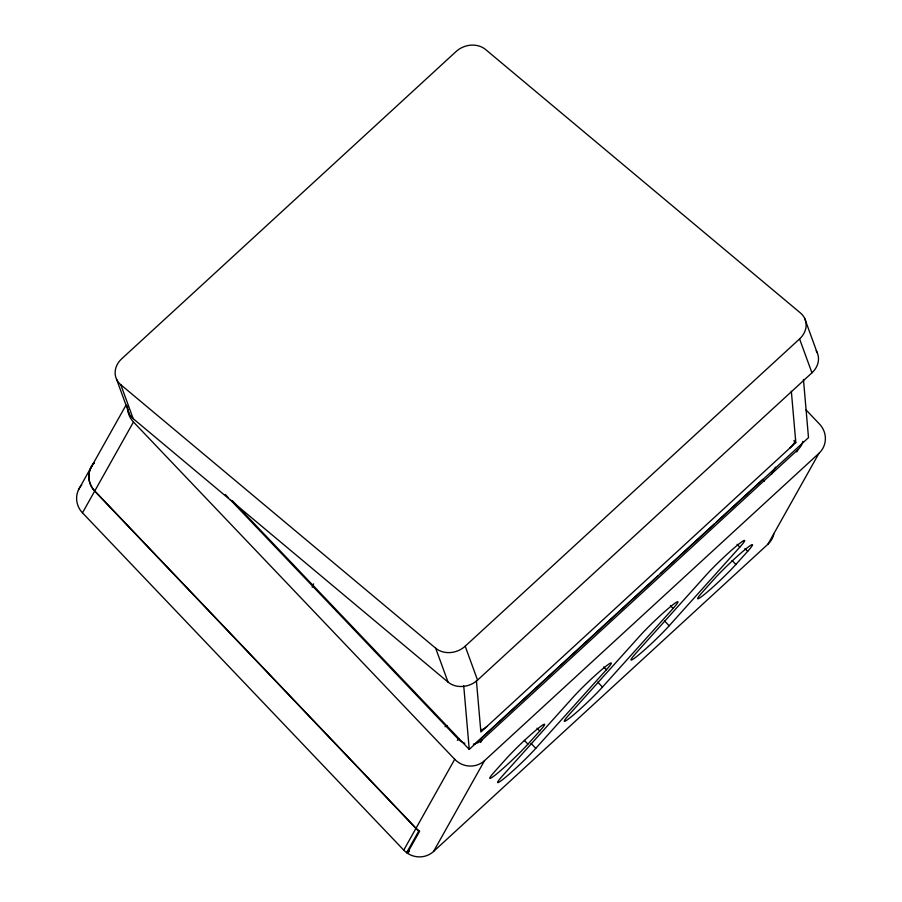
<?xml version="1.0" encoding="UTF-8"?>
<svg xmlns="http://www.w3.org/2000/svg" width="902" height="902" viewBox="0 0 902 902"><rect width="100%" height="100%" fill="white"/><g stroke="black" fill="none" stroke-linecap="round" stroke-linejoin="round"><path stroke-width="1.35" d="M78.519 489.763L90.696 468.048M90.798 467.867L126.1 404.975M773.848 534.176A21.231 20.577 29.3 0 1 767.94 544.21L433.546 851.488A21.231 20.577 29.3 0 1 403.746 850.124L82.488 512.843L94.665 491.128A21.231 20.577 29.3 0 1 93.966 463.154M409.407 851.251L407.332 853.157L419.622 831.272A21.231 20.577 29.3 0 1 416.036 828.239L94.778 490.947L133.462 422.001A21.231 20.577 29.3 0 1 127.656 409.215M403.746 850.124L415.935 828.419L94.665 491.128M416.036 828.239L454.721 759.292A21.231 20.577 29.3 0 0 484.521 760.657L818.915 453.368A21.231 20.577 29.3 0 0 819.512 424.075L806.061 409.948M480.608 742.425L481.961 740.012L798.112 449.489A16.98 16.461 29.3 0 0 802.859 441.371M433.546 851.488L484.521 760.657M771.436 474.429L775.517 467.168M796.759 451.902L798.112 449.489M767.94 544.21L818.915 453.368M539.7 731.037A29.721 2.21 -43.6 0 0 536.78 729.504A29.721 2.21 -43.6 0 0 506.405 758.548L494.646 771.638A29.721 2.21 -43.6 0 0 497.554 773.172A29.721 2.21 -43.6 0 0 527.929 744.139L539.7 731.037L537.006 728.207M606.392 669.746A29.721 2.21 -43.6 0 0 603.472 668.213A29.721 2.21 -43.6 0 0 573.097 697.257L502.493 775.855A29.721 2.21 -43.6 0 0 505.402 777.389A29.721 2.21 -43.6 0 0 535.777 748.344L606.392 669.746L603.697 666.916M673.084 608.455A29.721 2.21 -43.6 0 0 670.175 606.933A29.721 2.21 -43.6 0 0 639.8 635.966L569.185 714.576A29.721 2.21 -43.6 0 0 572.105 716.098A29.721 2.21 -43.6 0 0 602.468 687.065L673.084 608.455L670.389 605.625M739.775 547.176A29.721 2.21 -43.6 0 0 736.866 545.642A29.721 2.21 -43.6 0 0 706.491 574.687L635.876 653.285A29.721 2.21 -43.6 0 0 638.796 654.818A29.721 2.21 -43.6 0 0 669.171 625.774L739.775 547.176L737.081 544.346M747.634 551.381A29.721 2.21 -43.6 0 0 744.714 549.859A29.721 2.21 -43.6 0 0 714.339 578.892L702.568 591.994A29.721 2.21 -43.6 0 0 705.488 593.527A29.721 2.21 -43.6 0 0 735.863 564.483L747.634 551.381L744.939 548.551M120.812 384.748L435.677 648.2A21.231 17.984 -20 0 0 465.184 646.204L799.578 338.927A21.231 17.984 -20 0 0 800.469 312.983L485.603 49.52A21.231 17.984 -20 0 0 456.096 51.515L121.702 358.804A21.231 17.984 -20 0 0 120.812 384.748L133.169 418.652L448.035 682.104A21.231 17.984 -20 0 0 477.541 680.108L811.935 372.83A21.231 17.984 -20 0 0 816.175 350.72M791.347 391.299L795.801 442.611L480.867 732.018L476.414 680.706M476.008 742.921L658.257 575.465M660.32 573.559L714.17 524.073M716.233 522.179L762.833 479.357L764.501 481.104M232.276 500.61L469.243 749.393L808.496 437.639L803.457 379.449M408.696 850.755L406.622 852.661L418.81 830.945A21.231 20.577 29.3 0 1 415.935 828.419M793.828 440.751L795.801 442.611M732.063 560.503L735.863 564.483M664.424 620.79L669.171 625.774M597.733 682.081L602.468 687.065M531.03 743.361L535.777 748.344M524.333 740.362L527.929 744.139M225.32 494.51L228.229 497.566M230.168 499.595L458.126 738.918A16.98 16.461 29.3 0 0 464.846 743.304M133.462 422.001L454.721 759.292M804.663 318.372L817.02 352.276M799.578 338.927L811.935 372.83M465.184 646.204L477.541 680.108M435.677 648.2L448.035 682.104M116.617 379.359L128.975 413.263M463.718 685.667L469.243 749.393M133.169 418.652A21.231 17.984 -20 0 1 127.509 406.092M481.961 740.012A16.98 16.461 29.3 0 1 473.403 744.127M94.778 490.947A21.231 20.577 29.3 0 1 94.067 462.974M82.488 512.843A21.231 20.577 29.3 0 1 81.778 484.859M486.945 726.437A8.49 2.402 -46.6 0 1 480.597 728.917M795.53 439.511A8.49 2.402 -46.6 0 1 789.724 448.204M459.332 738.873A106.154 102.907 29.3 0 1 457.337 740.305M447.358 725.896A106.154 102.907 29.3 0 1 445.002 726.674M312.171 587.225A106.154 102.907 29.3 0 1 313.625 583.842"/></g></svg>
